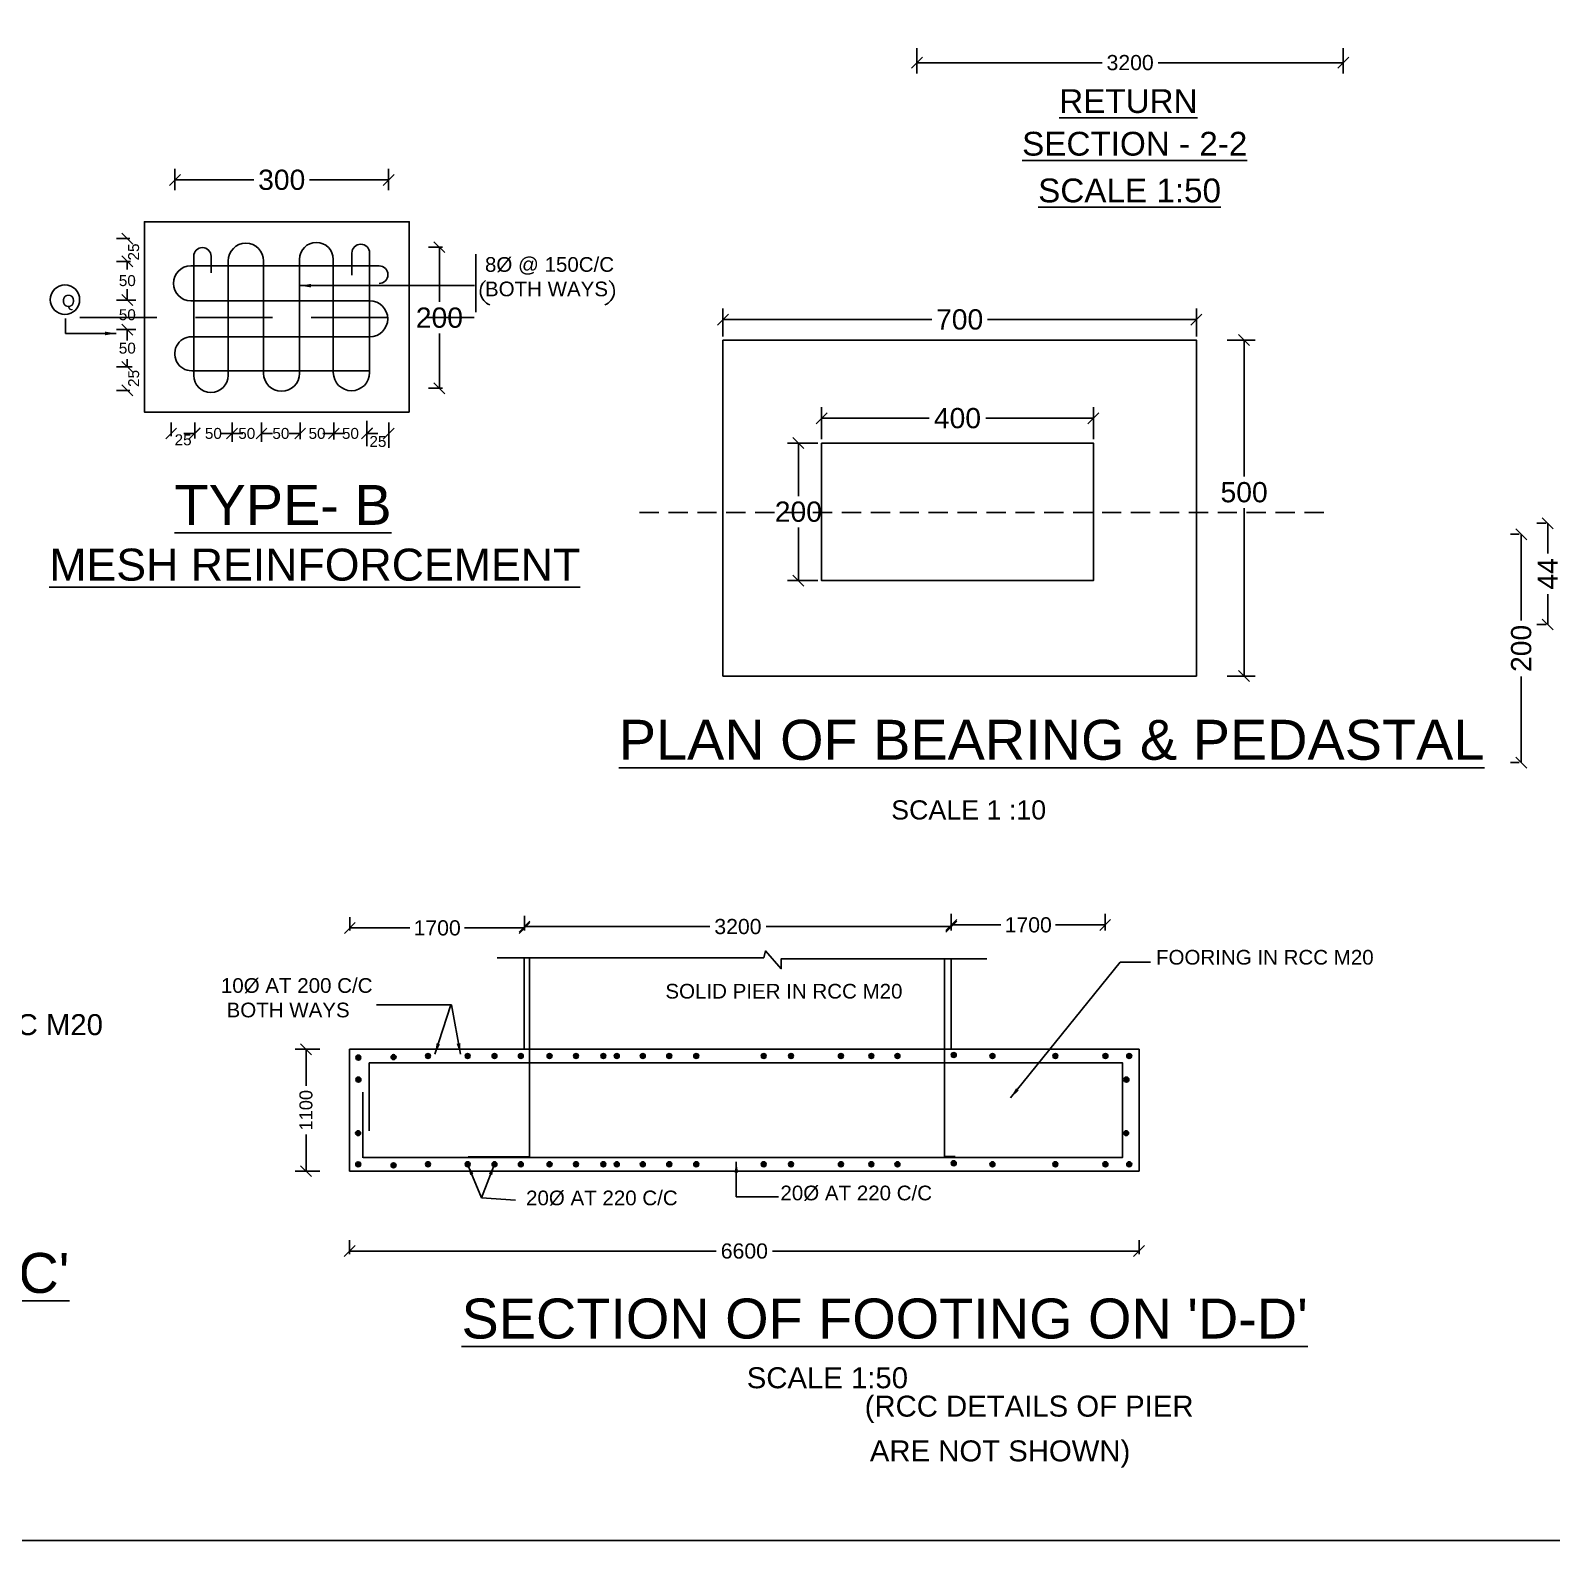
# Model space of a CAD drawing. Header units: inches. Extents: x 19306 to 19400.3, y 18779.3 to 18840.9.
# Drawn here: x 19338.42 to 19363.48, y 18779.34 to 18804.22 of the extents above; entities that cross this region are included whole.
import ezdxf

# ---------------------------------------------------------------- set-up
doc = ezdxf.new("R2010")
doc.units = ezdxf.units.IN
doc.header["$MEASUREMENT"] = 0
doc.linetypes.add('HIDDEN', pattern=[9.525, 6.35, -3.175])
for name, color, linetype in [('DIMENSION', 255, 'Continuous'), ('DRAWING', 2, 'Continuous'), ('HATCH', 7, 'Continuous'), ('TEXT', 255, 'Continuous')]:
    doc.layers.add(name, color=color, linetype=linetype)
doc.styles.get("Standard").update_dxf_attribs({"font": 'arial.ttf'})
doc.dimstyles.get("Standard").update_dxf_attribs({"dimtxt": 0.18, "dimasz": 0.18, "dimexe": 0.18, "dimexo": 0.0625, "dimgap": 0.09, "dimtad": 0, "dimtih": 1, "dimtoh": 1, "dimdec": 4, "dimzin": 0, "dimdsep": 46, "dimtxsty": 'Standard', "dimblk": 'OBLIQUE', "dimcen": 0.09, "dimadec": 0, "dimazin": 0, "dimtfac": 1, "dimtdec": 4, "dimtofl": 0, "dimtmove": 0, "dimatfit": 3, "dimfxl": 1, "dimtolj": 1, "dimtzin": 0, "dimarcsym": 0})

# ---------------------------------------------------------------- blocks, each defined once
blk = doc.blocks.new('_Oblique')
at = {"color": 0, "linetype": 'ByBlock', "lineweight": -2}
blk.add_line((-0.5, -0.5), (0.5, 0.5), dxfattribs=at)
blk = doc.blocks.new('*D16')
at = {"layer": 'Defpoints', "color": 0, "transparency": 16777216}
for p in [(19343.249, 18787.433), (19342.956, 18785.426), (19343.249, 18785.426)]:
    blk.add_point(p, dxfattribs=at)
at = {"layer": 'DIMENSION', "color": 0, "lineweight": -2, "transparency": 16777216}
for p, q in [((19343.186, 18787.433), (19342.776, 18787.433)), ((19342.956, 18787.433), (19342.956, 18786.829)), ((19342.956, 18785.426), (19342.956, 18786.03)), ((19343.186, 18785.426), (19342.776, 18785.426))]:
    blk.add_line(p, q, dxfattribs=at)
at = {"layer": 'DIMENSION', "color": 0, "lineweight": -2, "transparency": 16777216, "xscale": 0.18, "yscale": 0.18, "zscale": 0.18}
for p, rotation in [((19342.956, 18787.433), 90), ((19342.956, 18785.426), 270)]:
    blk.add_blockref('_Oblique', p, dxfattribs=dict(at, rotation=rotation))
at = {"layer": 'DIMENSION', "color": 0, "transparency": 16777216, "insert": (19342.956, 18786.43), "char_height": 0.2143, "attachment_point": 5, "rotation": 90}
blk.add_mtext('\\A1;1100', dxfattribs=at)
blk = doc.blocks.new('*D17')
at = {"layer": 'Defpoints', "color": 0, "transparency": 16777216}
for p in [(19343.678, 18789.328), (19346.556, 18789.432), (19346.556, 18789.328)]:
    blk.add_point(p, dxfattribs=at)
at = {"layer": 'DIMENSION', "color": 0, "lineweight": -2, "transparency": 16777216}
for p, q in [((19343.678, 18789.391), (19343.678, 18789.612)), ((19346.556, 18789.391), (19346.556, 18789.612)), ((19343.678, 18789.432), (19344.666, 18789.432)), ((19346.556, 18789.432), (19345.568, 18789.432))]:
    blk.add_line(p, q, dxfattribs=at)
at = {"layer": 'DIMENSION', "color": 0, "lineweight": -2, "transparency": 16777216, "xscale": 0.18, "yscale": 0.18, "zscale": 0.18, "rotation": 180}
blk.add_blockref('_Oblique', (19343.678, 18789.432), dxfattribs=at)
at = {"layer": 'DIMENSION', "color": 0, "lineweight": -2, "transparency": 16777216, "xscale": 0.18, "yscale": 0.18, "zscale": 0.18}
blk.add_blockref('_Oblique', (19346.556, 18789.432), dxfattribs=at)
at = {"layer": 'DIMENSION', "color": 0, "transparency": 16777216, "insert": (19345.117, 18789.432), "char_height": 0.25, "attachment_point": 5}
blk.add_mtext('\\A1;1700', dxfattribs=at)
blk = doc.blocks.new('*D18')
at = {"layer": 'Defpoints', "color": 0, "transparency": 16777216}
for p in [(19346.556, 18789.328), (19353.588, 18789.454), (19353.588, 18789.328)]:
    blk.add_point(p, dxfattribs=at)
at = {"layer": 'DIMENSION', "color": 0, "lineweight": -2, "transparency": 16777216}
for p, q in [((19346.556, 18789.391), (19346.556, 18789.634)), ((19353.588, 18789.391), (19353.588, 18789.634)), ((19346.556, 18789.454), (19349.609, 18789.454)), ((19353.588, 18789.454), (19350.535, 18789.454))]:
    blk.add_line(p, q, dxfattribs=at)
at = {"layer": 'DIMENSION', "color": 0, "lineweight": -2, "transparency": 16777216, "xscale": 0.18, "yscale": 0.18, "zscale": 0.18, "rotation": 180}
blk.add_blockref('_Oblique', (19346.556, 18789.454), dxfattribs=at)
at = {"layer": 'DIMENSION', "color": 0, "lineweight": -2, "transparency": 16777216, "xscale": 0.18, "yscale": 0.18, "zscale": 0.18}
blk.add_blockref('_Oblique', (19353.588, 18789.454), dxfattribs=at)
at = {"layer": 'DIMENSION', "color": 0, "transparency": 16777216, "insert": (19350.072, 18789.454), "char_height": 0.25, "attachment_point": 5}
blk.add_mtext('\\A1;3200', dxfattribs=at)
blk = doc.blocks.new('*D19')
at = {"layer": 'Defpoints', "color": 0, "transparency": 16777216}
for p in [(19353.588, 18789.328), (19356.122, 18789.482), (19356.122, 18789.328)]:
    blk.add_point(p, dxfattribs=at)
at = {"layer": 'DIMENSION', "color": 0, "lineweight": -2, "transparency": 16777216}
for p, q in [((19353.588, 18789.391), (19353.588, 18789.662)), ((19356.122, 18789.391), (19356.122, 18789.662)), ((19353.588, 18789.482), (19354.404, 18789.482)), ((19356.122, 18789.482), (19355.306, 18789.482))]:
    blk.add_line(p, q, dxfattribs=at)
at = {"layer": 'DIMENSION', "color": 0, "lineweight": -2, "transparency": 16777216, "xscale": 0.18, "yscale": 0.18, "zscale": 0.18, "rotation": 180}
blk.add_blockref('_Oblique', (19353.588, 18789.482), dxfattribs=at)
at = {"layer": 'DIMENSION', "color": 0, "lineweight": -2, "transparency": 16777216, "xscale": 0.18, "yscale": 0.18, "zscale": 0.18}
blk.add_blockref('_Oblique', (19356.122, 18789.482), dxfattribs=at)
at = {"layer": 'DIMENSION', "color": 0, "transparency": 16777216, "insert": (19354.855, 18789.482), "char_height": 0.25, "attachment_point": 5}
blk.add_mtext('\\A1;1700', dxfattribs=at)
blk = doc.blocks.new('*D20')
at = {"layer": 'Defpoints', "color": 0, "transparency": 16777216}
for p in [(19343.675, 18783.996), (19356.681, 18784.109), (19356.681, 18783.996)]:
    blk.add_point(p, dxfattribs=at)
at = {"layer": 'DIMENSION', "color": 0, "lineweight": -2, "transparency": 16777216}
for p, q in [((19343.675, 18784.059), (19343.675, 18784.289)), ((19356.681, 18784.059), (19356.681, 18784.289)), ((19343.675, 18784.109), (19349.714, 18784.109)), ((19356.681, 18784.109), (19350.642, 18784.109))]:
    blk.add_line(p, q, dxfattribs=at)
at = {"layer": 'DIMENSION', "color": 0, "lineweight": -2, "transparency": 16777216, "xscale": 0.18, "yscale": 0.18, "zscale": 0.18, "rotation": 180}
blk.add_blockref('_Oblique', (19343.675, 18784.109), dxfattribs=at)
at = {"layer": 'DIMENSION', "color": 0, "lineweight": -2, "transparency": 16777216, "xscale": 0.18, "yscale": 0.18, "zscale": 0.18}
blk.add_blockref('_Oblique', (19356.681, 18784.109), dxfattribs=at)
at = {"layer": 'DIMENSION', "color": 0, "transparency": 16777216, "insert": (19350.178, 18784.109), "char_height": 0.25, "attachment_point": 5}
blk.add_mtext('\\A1;6600', dxfattribs=at)
blk = doc.blocks.new('*D23')
at = {"layer": 'Defpoints', "color": 0, "transparency": 16777216}
for p in [(19357.626, 18799.454), (19349.825, 18799.115), (19357.626, 18799.115)]:
    blk.add_point(p, dxfattribs=at)
at = {"layer": 'DIMENSION', "color": 0, "lineweight": -2, "transparency": 16777216}
for p, q in [((19349.825, 18799.177), (19349.825, 18799.634)), ((19357.626, 18799.177), (19357.626, 18799.634)), ((19349.825, 18799.454), (19353.269, 18799.454)), ((19357.626, 18799.454), (19354.182, 18799.454))]:
    blk.add_line(p, q, dxfattribs=at)
at = {"layer": 'DIMENSION', "color": 0, "lineweight": -2, "transparency": 16777216, "xscale": 0.18, "yscale": 0.18, "zscale": 0.18, "rotation": 180}
blk.add_blockref('_Oblique', (19349.825, 18799.454), dxfattribs=at)
at = {"layer": 'DIMENSION', "color": 0, "lineweight": -2, "transparency": 16777216, "xscale": 0.18, "yscale": 0.18, "zscale": 0.18}
blk.add_blockref('_Oblique', (19357.626, 18799.454), dxfattribs=at)
at = {"layer": 'DIMENSION', "color": 0, "transparency": 16777216, "insert": (19353.725, 18799.454), "char_height": 0.3333, "attachment_point": 5}
blk.add_mtext('\\A1;700', dxfattribs=at)
blk = doc.blocks.new('*D24')
at = {"layer": 'Defpoints', "color": 0, "transparency": 16777216}
for p in [(19355.929, 18797.828), (19351.45, 18797.419), (19355.929, 18797.419)]:
    blk.add_point(p, dxfattribs=at)
at = {"layer": 'DIMENSION', "color": 0, "lineweight": -2, "transparency": 16777216}
for p, q in [((19351.45, 18797.481), (19351.45, 18798.008)), ((19351.45, 18797.828), (19353.225, 18797.828)), ((19355.929, 18797.828), (19354.154, 18797.828)), ((19355.929, 18797.481), (19355.929, 18798.008))]:
    blk.add_line(p, q, dxfattribs=at)
at = {"layer": 'DIMENSION', "color": 0, "lineweight": -2, "transparency": 16777216, "xscale": 0.18, "yscale": 0.18, "zscale": 0.18, "rotation": 180}
blk.add_blockref('_Oblique', (19351.45, 18797.828), dxfattribs=at)
at = {"layer": 'DIMENSION', "color": 0, "lineweight": -2, "transparency": 16777216, "xscale": 0.18, "yscale": 0.18, "zscale": 0.18}
blk.add_blockref('_Oblique', (19355.929, 18797.828), dxfattribs=at)
at = {"layer": 'DIMENSION', "color": 0, "transparency": 16777216, "insert": (19353.689, 18797.828), "char_height": 0.3333, "attachment_point": 5}
blk.add_mtext('\\A1;400', dxfattribs=at)
blk = doc.blocks.new('*D25')
at = {"layer": 'Defpoints', "color": 0, "transparency": 16777216}
for p in [(19351.45, 18797.419), (19351.068, 18795.154), (19351.45, 18795.154)]:
    blk.add_point(p, dxfattribs=at)
at = {"layer": 'DIMENSION', "color": 0, "lineweight": -2, "transparency": 16777216}
for p, q in [((19351.387, 18797.419), (19350.888, 18797.419)), ((19351.068, 18797.419), (19351.068, 18796.547)), ((19351.068, 18795.154), (19351.068, 18796.026)), ((19351.387, 18795.154), (19350.888, 18795.154))]:
    blk.add_line(p, q, dxfattribs=at)
at = {"layer": 'DIMENSION', "color": 0, "lineweight": -2, "transparency": 16777216, "xscale": 0.18, "yscale": 0.18, "zscale": 0.18}
for p, rotation in [((19351.068, 18797.419), 90), ((19351.068, 18795.154), 270)]:
    blk.add_blockref('_Oblique', p, dxfattribs=dict(at, rotation=rotation))
at = {"layer": 'DIMENSION', "color": 0, "transparency": 16777216, "insert": (19351.068, 18796.287), "char_height": 0.3333, "attachment_point": 5}
blk.add_mtext('\\A1;200', dxfattribs=at)
blk = doc.blocks.new('*D26')
at = {"layer": 'Defpoints', "color": 0, "transparency": 16777216}
for p in [(19358.067, 18799.115), (19358.067, 18793.581), (19358.412, 18793.581)]:
    blk.add_point(p, dxfattribs=at)
at = {"layer": 'DIMENSION', "color": 0, "lineweight": -2, "transparency": 16777216}
for p, q in [((19358.13, 18799.115), (19358.592, 18799.115)), ((19358.412, 18799.115), (19358.412, 18796.868)), ((19358.412, 18793.581), (19358.412, 18796.348)), ((19358.13, 18793.581), (19358.592, 18793.581))]:
    blk.add_line(p, q, dxfattribs=at)
at = {"layer": 'DIMENSION', "color": 0, "lineweight": -2, "transparency": 16777216, "xscale": 0.18, "yscale": 0.18, "zscale": 0.18}
for p, rotation in [((19358.412, 18799.115), 90), ((19358.412, 18793.581), 270)]:
    blk.add_blockref('_Oblique', p, dxfattribs=dict(at, rotation=rotation))
at = {"layer": 'DIMENSION', "color": 0, "transparency": 16777216, "insert": (19358.412, 18796.608), "char_height": 0.3333, "attachment_point": 5}
blk.add_mtext('\\A1;500', dxfattribs=at)
blk = doc.blocks.new('*D27')
at = {"layer": 'Defpoints', "color": 0, "transparency": 16777216}
for p in [(19345.268, 18800.646), (19345.154, 18798.321), (19345.268, 18798.321)]:
    blk.add_point(p, dxfattribs=at)
at = {"layer": 'DIMENSION', "color": 0, "lineweight": -2, "transparency": 16777216}
for p, q in [((19345.206, 18800.646), (19344.974, 18800.646)), ((19345.154, 18800.646), (19345.154, 18799.744)), ((19345.154, 18798.321), (19345.154, 18799.223)), ((19345.206, 18798.321), (19344.974, 18798.321))]:
    blk.add_line(p, q, dxfattribs=at)
at = {"layer": 'DIMENSION', "color": 0, "lineweight": -2, "transparency": 16777216, "xscale": 0.18, "yscale": 0.18, "zscale": 0.18}
for p, rotation in [((19345.154, 18800.646), 90), ((19345.154, 18798.321), 270)]:
    blk.add_blockref('_Oblique', p, dxfattribs=dict(at, rotation=rotation))
at = {"layer": 'DIMENSION', "color": 0, "transparency": 16777216, "insert": (19345.154, 18799.483), "char_height": 0.3333, "attachment_point": 5}
blk.add_mtext('\\A1;200', dxfattribs=at)
blk = doc.blocks.new('*D84')
at = {"layer": 'Defpoints', "color": 0, "transparency": 16777216}
for p in [(19344.316, 18801.754), (19340.796, 18801.523), (19344.316, 18801.523)]:
    blk.add_point(p, dxfattribs=at)
at = {"layer": 'DIMENSION', "color": 0, "lineweight": -2, "transparency": 16777216}
for p, q in [((19340.796, 18801.585), (19340.796, 18801.934)), ((19344.316, 18801.585), (19344.316, 18801.934)), ((19340.796, 18801.754), (19342.098, 18801.754)), ((19344.316, 18801.754), (19343.013, 18801.754))]:
    blk.add_line(p, q, dxfattribs=at)
at = {"layer": 'DIMENSION', "color": 0, "lineweight": -2, "transparency": 16777216, "xscale": 0.18, "yscale": 0.18, "zscale": 0.18, "rotation": 180}
blk.add_blockref('_Oblique', (19340.796, 18801.754), dxfattribs=at)
at = {"layer": 'DIMENSION', "color": 0, "lineweight": -2, "transparency": 16777216, "xscale": 0.18, "yscale": 0.18, "zscale": 0.18}
blk.add_blockref('_Oblique', (19344.316, 18801.754), dxfattribs=at)
at = {"layer": 'DIMENSION', "color": 0, "transparency": 16777216, "insert": (19342.556, 18801.754), "char_height": 0.3333, "attachment_point": 5}
blk.add_mtext('\\A1;300', dxfattribs=at)
blk = doc.blocks.new('*D85')
at = {"layer": 'Defpoints', "color": 0, "transparency": 16777216}
for p in [(19341.737, 18797.577), (19341.123, 18797.433), (19341.737, 18797.433)]:
    blk.add_point(p, dxfattribs=at)
at = {"layer": 'DIMENSION', "color": 0, "lineweight": -2, "transparency": 16777216}
for p, q in [((19341.123, 18797.577), (19340.943, 18797.577)), ((19341.123, 18797.495), (19341.123, 18797.757)), ((19341.737, 18797.495), (19341.737, 18797.757)), ((19341.737, 18797.577), (19341.917, 18797.577))]:
    blk.add_line(p, q, dxfattribs=at)
at = {"layer": 'DIMENSION', "color": 0, "lineweight": -2, "transparency": 16777216, "xscale": 0.18, "yscale": 0.18, "zscale": 0.18}
blk.add_blockref('_Oblique', (19341.123, 18797.577), dxfattribs=at)
at = {"layer": 'DIMENSION', "color": 0, "lineweight": -2, "transparency": 16777216, "xscale": 0.18, "yscale": 0.18, "zscale": 0.18, "rotation": 180}
blk.add_blockref('_Oblique', (19341.737, 18797.577), dxfattribs=at)
at = {"layer": 'DIMENSION', "color": 0, "transparency": 16777216, "insert": (19341.43, 18797.577), "char_height": 0.18, "attachment_point": 5}
blk.add_mtext('\\A1;50', dxfattribs=at)
blk = doc.blocks.new('*D86')
at = {"layer": 'Defpoints', "color": 0, "transparency": 16777216}
for p in [(19342.223, 18797.577), (19341.737, 18797.375), (19342.223, 18797.375)]:
    blk.add_point(p, dxfattribs=at)
at = {"layer": 'DIMENSION', "color": 0, "lineweight": -2, "transparency": 16777216}
for p, q in [((19341.737, 18797.577), (19341.557, 18797.577)), ((19341.737, 18797.437), (19341.737, 18797.757)), ((19342.223, 18797.437), (19342.223, 18797.757)), ((19342.223, 18797.577), (19342.403, 18797.577))]:
    blk.add_line(p, q, dxfattribs=at)
at = {"layer": 'DIMENSION', "color": 0, "lineweight": -2, "transparency": 16777216, "xscale": 0.18, "yscale": 0.18, "zscale": 0.18}
blk.add_blockref('_Oblique', (19341.737, 18797.577), dxfattribs=at)
at = {"layer": 'DIMENSION', "color": 0, "lineweight": -2, "transparency": 16777216, "xscale": 0.18, "yscale": 0.18, "zscale": 0.18, "rotation": 180}
blk.add_blockref('_Oblique', (19342.223, 18797.577), dxfattribs=at)
at = {"layer": 'DIMENSION', "color": 0, "transparency": 16777216, "insert": (19341.98, 18797.577), "char_height": 0.18, "attachment_point": 5}
blk.add_mtext('\\A1;50', dxfattribs=at)
blk = doc.blocks.new('*D87')
at = {"layer": 'Defpoints', "color": 0, "transparency": 16777216}
for p in [(19342.86, 18797.577), (19342.223, 18797.434), (19342.86, 18797.461)]:
    blk.add_point(p, dxfattribs=at)
at = {"layer": 'DIMENSION', "color": 0, "lineweight": -2, "transparency": 16777216}
for p, q in [((19342.223, 18797.497), (19342.223, 18797.757)), ((19342.223, 18797.577), (19342.323, 18797.577)), ((19342.86, 18797.577), (19342.76, 18797.577)), ((19342.86, 18797.524), (19342.86, 18797.757))]:
    blk.add_line(p, q, dxfattribs=at)
at = {"layer": 'DIMENSION', "color": 0, "lineweight": -2, "transparency": 16777216, "xscale": 0.18, "yscale": 0.18, "zscale": 0.18, "rotation": 180}
blk.add_blockref('_Oblique', (19342.223, 18797.577), dxfattribs=at)
at = {"layer": 'DIMENSION', "color": 0, "lineweight": -2, "transparency": 16777216, "xscale": 0.18, "yscale": 0.18, "zscale": 0.18}
blk.add_blockref('_Oblique', (19342.86, 18797.577), dxfattribs=at)
at = {"layer": 'DIMENSION', "color": 0, "transparency": 16777216, "insert": (19342.542, 18797.577), "char_height": 0.18, "attachment_point": 5}
blk.add_mtext('\\A1;50', dxfattribs=at)
blk = doc.blocks.new('*D88')
at = {"layer": 'Defpoints', "color": 0, "transparency": 16777216}
for p in [(19343.415, 18797.577), (19342.86, 18797.419), (19343.415, 18797.416)]:
    blk.add_point(p, dxfattribs=at)
at = {"layer": 'DIMENSION', "color": 0, "lineweight": -2, "transparency": 16777216}
for p, q in [((19342.86, 18797.577), (19342.68, 18797.577)), ((19342.86, 18797.482), (19342.86, 18797.757)), ((19343.415, 18797.479), (19343.415, 18797.757)), ((19343.415, 18797.577), (19343.595, 18797.577))]:
    blk.add_line(p, q, dxfattribs=at)
at = {"layer": 'DIMENSION', "color": 0, "lineweight": -2, "transparency": 16777216, "xscale": 0.18, "yscale": 0.18, "zscale": 0.18}
blk.add_blockref('_Oblique', (19342.86, 18797.577), dxfattribs=at)
at = {"layer": 'DIMENSION', "color": 0, "lineweight": -2, "transparency": 16777216, "xscale": 0.18, "yscale": 0.18, "zscale": 0.18, "rotation": 180}
blk.add_blockref('_Oblique', (19343.415, 18797.577), dxfattribs=at)
at = {"layer": 'DIMENSION', "color": 0, "transparency": 16777216, "insert": (19343.138, 18797.577), "char_height": 0.18, "attachment_point": 5}
blk.add_mtext('\\A1;50', dxfattribs=at)
blk = doc.blocks.new('*D89')
at = {"layer": 'Defpoints', "color": 0, "transparency": 16777216}
for p in [(19343.96, 18797.577), (19343.415, 18797.416), (19343.96, 18797.416)]:
    blk.add_point(p, dxfattribs=at)
at = {"layer": 'DIMENSION', "color": 0, "lineweight": -2, "transparency": 16777216}
for p, q in [((19343.415, 18797.577), (19343.235, 18797.577)), ((19343.415, 18797.479), (19343.415, 18797.757)), ((19343.96, 18797.479), (19343.96, 18797.757)), ((19343.96, 18797.577), (19344.14, 18797.577))]:
    blk.add_line(p, q, dxfattribs=at)
at = {"layer": 'DIMENSION', "color": 0, "lineweight": -2, "transparency": 16777216, "xscale": 0.18, "yscale": 0.18, "zscale": 0.18}
blk.add_blockref('_Oblique', (19343.415, 18797.577), dxfattribs=at)
at = {"layer": 'DIMENSION', "color": 0, "lineweight": -2, "transparency": 16777216, "xscale": 0.18, "yscale": 0.18, "zscale": 0.18, "rotation": 180}
blk.add_blockref('_Oblique', (19343.96, 18797.577), dxfattribs=at)
at = {"layer": 'DIMENSION', "color": 0, "transparency": 16777216, "insert": (19343.688, 18797.577), "char_height": 0.18, "attachment_point": 5}
blk.add_mtext('\\A1;50', dxfattribs=at)
blk = doc.blocks.new('*D90')
at = {"layer": 'Defpoints', "color": 0, "transparency": 16777216}
for p in [(19340.012, 18799.289), (19340.157, 18799.289), (19340.157, 18798.675)]:
    blk.add_point(p, dxfattribs=at)
at = {"layer": 'DIMENSION', "color": 0, "lineweight": -2, "transparency": 16777216}
for p, q in [((19340.094, 18799.289), (19339.832, 18799.289)), ((19340.012, 18799.289), (19340.012, 18799.164)), ((19340.012, 18798.675), (19340.012, 18798.8)), ((19340.094, 18798.675), (19339.832, 18798.675))]:
    blk.add_line(p, q, dxfattribs=at)
at = {"layer": 'DIMENSION', "color": 0, "lineweight": -2, "transparency": 16777216, "xscale": 0.18, "yscale": 0.18, "zscale": 0.18}
for p, rotation in [((19340.012, 18799.289), 90), ((19340.012, 18798.675), 270)]:
    blk.add_blockref('_Oblique', p, dxfattribs=dict(at, rotation=rotation))
at = {"layer": 'DIMENSION', "color": 0, "transparency": 16777216, "insert": (19340.012, 18798.982), "char_height": 0.18, "attachment_point": 5}
blk.add_mtext('\\A1;50', dxfattribs=at)
blk = doc.blocks.new('*D91')
at = {"layer": 'Defpoints', "color": 0, "transparency": 16777216}
for p in [(19340.012, 18799.775), (19340.215, 18799.775), (19340.215, 18799.289)]:
    blk.add_point(p, dxfattribs=at)
at = {"layer": 'DIMENSION', "color": 0, "lineweight": -2, "transparency": 16777216}
for p, q in [((19340.152, 18799.775), (19339.832, 18799.775)), ((19340.012, 18799.775), (19340.012, 18799.955)), ((19340.152, 18799.289), (19339.832, 18799.289)), ((19340.012, 18799.289), (19340.012, 18799.109))]:
    blk.add_line(p, q, dxfattribs=at)
at = {"layer": 'DIMENSION', "color": 0, "lineweight": -2, "transparency": 16777216, "xscale": 0.18, "yscale": 0.18, "zscale": 0.18}
for p, rotation in [((19340.012, 18799.775), 270), ((19340.012, 18799.289), 90)]:
    blk.add_blockref('_Oblique', p, dxfattribs=dict(at, rotation=rotation))
at = {"layer": 'DIMENSION', "color": 0, "transparency": 16777216, "insert": (19340.012, 18799.532), "char_height": 0.18, "attachment_point": 5}
blk.add_mtext('\\A1;50', dxfattribs=at)
blk = doc.blocks.new('*D92')
at = {"layer": 'Defpoints', "color": 0, "transparency": 16777216}
for p in [(19340.012, 18800.412), (19340.128, 18800.412), (19340.155, 18799.775)]:
    blk.add_point(p, dxfattribs=at)
at = {"layer": 'DIMENSION', "color": 0, "lineweight": -2, "transparency": 16777216}
for p, q in [((19340.066, 18800.412), (19339.832, 18800.412)), ((19340.012, 18800.412), (19340.012, 18800.276)), ((19340.093, 18799.775), (19339.832, 18799.775)), ((19340.012, 18799.775), (19340.012, 18799.912))]:
    blk.add_line(p, q, dxfattribs=at)
at = {"layer": 'DIMENSION', "color": 0, "lineweight": -2, "transparency": 16777216, "xscale": 0.18, "yscale": 0.18, "zscale": 0.18}
for p, rotation in [((19340.012, 18800.412), 90), ((19340.012, 18799.775), 270)]:
    blk.add_blockref('_Oblique', p, dxfattribs=dict(at, rotation=rotation))
at = {"layer": 'DIMENSION', "color": 0, "transparency": 16777216, "insert": (19340.012, 18800.094), "char_height": 0.18, "attachment_point": 5}
blk.add_mtext('\\A1;50', dxfattribs=at)
blk = doc.blocks.new('*D94')
at = {"layer": 'Defpoints', "color": 0, "transparency": 16777216}
for p in [(19353.022, 18803.986), (19360.046, 18803.986), (19360.046, 18803.685)]:
    blk.add_point(p, dxfattribs=at)
at = {"layer": 'DIMENSION', "color": 0, "lineweight": -2, "transparency": 16777216}
for p, q in [((19353.022, 18803.923), (19353.022, 18803.505)), ((19360.046, 18803.923), (19360.046, 18803.505)), ((19353.022, 18803.685), (19356.071, 18803.685)), ((19360.046, 18803.685), (19356.996, 18803.685))]:
    blk.add_line(p, q, dxfattribs=at)
at = {"layer": 'DIMENSION', "color": 0, "lineweight": -2, "transparency": 16777216, "xscale": 0.18, "yscale": 0.18, "zscale": 0.18, "rotation": 180}
blk.add_blockref('_Oblique', (19353.022, 18803.685), dxfattribs=at)
at = {"layer": 'DIMENSION', "color": 0, "lineweight": -2, "transparency": 16777216, "xscale": 0.18, "yscale": 0.18, "zscale": 0.18}
blk.add_blockref('_Oblique', (19360.046, 18803.685), dxfattribs=at)
at = {"layer": 'DIMENSION', "color": 0, "transparency": 16777216, "insert": (19356.534, 18803.685), "char_height": 0.25, "attachment_point": 5}
blk.add_mtext('\\A1;3200', dxfattribs=at)
blk = doc.blocks.new('*D121')
at = {"layer": 'Defpoints', "color": 0, "transparency": 16777216}
for p in [(19363.449, 18796.099), (19363.413, 18794.431), (19363.449, 18794.431)]:
    blk.add_point(p, dxfattribs=at)
at = {"layer": 'DIMENSION', "color": 0, "lineweight": -2, "transparency": 16777216}
for p, q in [((19363.387, 18796.099), (19363.233, 18796.099)), ((19363.413, 18796.099), (19363.413, 18795.6)), ((19363.413, 18794.431), (19363.413, 18794.93)), ((19363.387, 18794.431), (19363.233, 18794.431))]:
    blk.add_line(p, q, dxfattribs=at)
at = {"layer": 'DIMENSION', "color": 0, "lineweight": -2, "transparency": 16777216, "xscale": 0.18, "yscale": 0.18, "zscale": 0.18}
for p, rotation in [((19363.413, 18796.099), 90), ((19363.413, 18794.431), 270)]:
    blk.add_blockref('_Oblique', p, dxfattribs=dict(at, rotation=rotation))
at = {"layer": 'DIMENSION', "color": 0, "transparency": 16777216, "insert": (19363.413, 18795.265), "char_height": 0.3333, "attachment_point": 5, "rotation": 90}
blk.add_mtext('\\A1;44', dxfattribs=at)
blk = doc.blocks.new('*D122')
at = {"layer": 'Defpoints', "color": 0, "transparency": 16777216}
for p in [(19363.004, 18795.918), (19362.978, 18792.156), (19363.004, 18792.156)]:
    blk.add_point(p, dxfattribs=at)
at = {"layer": 'DIMENSION', "color": 0, "lineweight": -2, "transparency": 16777216}
for p, q in [((19362.942, 18795.918), (19362.798, 18795.918)), ((19362.978, 18795.918), (19362.978, 18794.497)), ((19362.978, 18792.156), (19362.978, 18793.576)), ((19362.942, 18792.156), (19362.798, 18792.156))]:
    blk.add_line(p, q, dxfattribs=at)
at = {"layer": 'DIMENSION', "color": 0, "lineweight": -2, "transparency": 16777216, "xscale": 0.18, "yscale": 0.18, "zscale": 0.18}
for p, rotation in [((19362.978, 18795.918), 90), ((19362.978, 18792.156), 270)]:
    blk.add_blockref('_Oblique', p, dxfattribs=dict(at, rotation=rotation))
at = {"layer": 'DIMENSION', "color": 0, "transparency": 16777216, "insert": (19362.978, 18794.037), "char_height": 0.3333, "attachment_point": 5, "rotation": 90}
blk.add_mtext('\\A1;200', dxfattribs=at)

msp = doc.modelspace()

# ---------------------------------------------------------------- hatches: boundary and pattern name
at = {"layer": 'HATCH'}
for points in [[(19343.85981, 18787.29667, 1), (19343.7781, 18787.29667, 1)], [(19344.4391, 18787.30455, 1), (19344.35739, 18787.30455, 1)], [(19345.00715, 18787.32268, 1), (19344.92544, 18787.32268, 1)], [(19345.65992, 18787.32268, 1), (19345.57821, 18787.32268, 1)], [(19346.10251, 18787.32268, 1), (19346.0208, 18787.32268, 1)], [(19346.53645, 18787.32268, 1), (19346.45474, 18787.32268, 1)], [(19347.00939, 18787.32268, 1), (19346.92768, 18787.32268, 1)], [(19347.44573, 18787.32268, 1), (19347.36403, 18787.32268, 1)], [(19347.89559, 18787.32268, 1), (19347.81388, 18787.32268, 1)], [(19348.11682, 18787.32268, 1), (19348.03511, 18787.32268, 1)], [(19348.54553, 18787.32268, 1), (19348.46383, 18787.32268, 1)], [(19348.98209, 18787.32268, 1), (19348.90038, 18787.32268, 1)], [(19349.42674, 18787.32268, 1), (19349.34504, 18787.32268, 1)], [(19350.53781, 18787.32268, 1), (19350.4561, 18787.32268, 1)], [(19350.98819, 18787.32268, 1), (19350.90649, 18787.32268, 1)], [(19351.81028, 18787.32268, 1), (19351.72857, 18787.32268, 1)], [(19352.31131, 18787.32268, 1), (19352.22961, 18787.32268, 1)], [(19352.74141, 18787.32268, 1), (19352.65971, 18787.32268, 1)], [(19353.66868, 18787.33908, 1), (19353.58697, 18787.33908, 1)], [(19353.66868, 18787.33908, 1), (19353.58697, 18787.33908, 1)], [(19353.66868, 18787.33908, 1), (19353.58697, 18787.33908, 1)], [(19354.3059, 18787.32268, 1), (19354.22419, 18787.32268, 1)], [(19355.34314, 18787.32268, 1), (19355.26143, 18787.32268, 1)], [(19356.167, 18787.32268, 1), (19356.08529, 18787.32268, 1)], [(19356.55926, 18787.32268, 1), (19356.47756, 18787.32268, 1)], [(19343.86043, 18786.9343, 1), (19343.77873, 18786.9343, 1)], [(19356.51343, 18786.9343, 1), (19356.43173, 18786.9343, 1)], [(19343.85586, 18786.05169, 1), (19343.77415, 18786.05169, 1)], [(19356.50886, 18786.05169, 1), (19356.42715, 18786.05169, 1)], [(19343.85811, 18785.53835, 1), (19343.7764, 18785.53835, 1)], [(19344.4391, 18785.52152, 1), (19344.35739, 18785.52152, 1)], [(19345.00715, 18785.53965, 1), (19344.92544, 18785.53965, 1)], [(19345.65992, 18785.53965, 1), (19345.57821, 18785.53965, 1)], [(19346.10251, 18785.53965, 1), (19346.0208, 18785.53965, 1)], [(19346.53645, 18785.53965, 1), (19346.45474, 18785.53965, 1)], [(19347.00939, 18785.53965, 1), (19346.92768, 18785.53965, 1)], [(19347.44573, 18785.53965, 1), (19347.36403, 18785.53965, 1)], [(19347.89559, 18785.53965, 1), (19347.81388, 18785.53965, 1)], [(19348.11682, 18785.53965, 1), (19348.03511, 18785.53965, 1)], [(19348.54553, 18785.53965, 1), (19348.46383, 18785.53965, 1)], [(19348.98209, 18785.53965, 1), (19348.90038, 18785.53965, 1)], [(19349.42674, 18785.53965, 1), (19349.34504, 18785.53965, 1)], [(19350.53781, 18785.53965, 1), (19350.4561, 18785.53965, 1)], [(19350.98819, 18785.53965, 1), (19350.90649, 18785.53965, 1)], [(19351.81028, 18785.53965, 1), (19351.72857, 18785.53965, 1)], [(19352.31131, 18785.53965, 1), (19352.22961, 18785.53965, 1)], [(19352.74141, 18785.53965, 1), (19352.65971, 18785.53965, 1)], [(19353.66868, 18785.55605, 1), (19353.58697, 18785.55605, 1)], [(19353.66868, 18785.55605, 1), (19353.58697, 18785.55605, 1)], [(19353.66868, 18785.55605, 1), (19353.58697, 18785.55605, 1)], [(19354.3059, 18785.53965, 1), (19354.22419, 18785.53965, 1)], [(19355.34314, 18785.53965, 1), (19355.26143, 18785.53965, 1)], [(19356.167, 18785.53965, 1), (19356.08529, 18785.53965, 1)], [(19356.55926, 18785.53965, 1), (19356.47756, 18785.53965, 1)]]:
    msp.add_hatch(color=256, dxfattribs=at).paths.add_polyline_path(points)

# ---------------------------------------------------------------- linework, layer by layer
at = {"layer": 'DIMENSION'}
for p, q in [((19340.05364, 18800.78628), (19339.83199, 18800.78628)), ((19340.05364, 18800.41223), (19339.83199, 18800.41223)), ((19340.05364, 18798.67474), (19339.83199, 18798.67474)), ((19340.0546, 18798.28668), (19339.83294, 18798.28668)), ((19343.96027, 18797.36989), (19343.96027, 18797.78508)), ((19340.73472, 18797.53487), (19340.73472, 18797.75653)), ((19341.12277, 18797.53583), (19341.12277, 18797.75749)), ((19344.31876, 18797.34078), (19344.31876, 18797.75596)), ((19345.35071, 18788.16458), (19344.11538, 18788.16458))]:
    msp.add_line(p, q, dxfattribs=at)
msp.add_lwpolyline([(19345.75159, 18800.53104), (19345.75159, 18799.57794)], dxfattribs=at)
msp.add_circle((19338.9849, 18799.78099), 0.24207, dxfattribs=at)
for centre, start, end in [((19346.06492, 18799.91883), 130.344503, 250.667672), ((19347.79913, 18799.91883), 289.332328, 49.655497)]:
    msp.add_arc(centre, 0.23617, start, end, dxfattribs=at)
at = {"layer": 'DRAWING'}
for points in [[(19400.32843, 18840.87525), (19305.97568, 18840.87525), (19305.97568, 18779.34083), (19400.32843, 18779.34083)], [(19344.65787, 18797.92828), (19340.29351, 18797.92828), (19340.29351, 18801.06361), (19344.65787, 18801.06361)], [(19349.8248, 18799.11459), (19357.62576, 18799.11459), (19357.62576, 18793.58121), (19349.8248, 18793.58121)], [(19351.44994, 18797.41873), (19355.92903, 18797.41873), (19355.92903, 18795.15446), (19351.44994, 18795.15446)]]:
    msp.add_lwpolyline(points, close=True, dxfattribs=at)
for points in [[(19341.39318, 18800.22209), (19341.39318, 18800.49574, 1), (19341.10527, 18800.49574), (19341.10527, 18798.53453, 1), (19341.67314, 18798.53453), (19341.67314, 18800.41831, -1), (19342.25795, 18800.41831), (19342.25795, 18798.56749, 1), (19342.84835, 18798.56749), (19342.84835, 18800.44539, -1), (19343.40621, 18800.44539), (19343.40621, 18798.58081, 1), (19344.00469, 18798.58081), (19344.00469, 18800.54864, 1), (19343.71108, 18800.54864), (19343.71108, 18800.18624)], [(19343.98574, 18798.61034), (19341.07231, 18798.61034, -1.0662433), (19341.10807, 18799.16742), (19344.00474, 18799.16742, 1), (19344.00474, 18799.76341), (19341.05759, 18799.76341, -1), (19341.05759, 18800.33713), (19344.16172, 18800.33713, -1), (19344.16172, 18800.04839, -1)]]:
    msp.add_lwpolyline(points, format="xyb", dxfattribs=at)
at = {"layer": 'DRAWING', "linetype": 'HIDDEN', "ltscale": 0.2}
msp.add_lwpolyline([(19339.23111, 18799.48981), (19345.72589, 18799.48981)], dxfattribs=at)
at = {"layer": 'DRAWING', "linetype": 'HIDDEN', "ltscale": 0.05}
msp.add_lwpolyline([(19348.45144, 18796.27398), (19359.85919, 18796.27398)], dxfattribs=at)
at = {"layer": 'DRAWING'}
for points in [[(19346.10755, 18788.94098), (19350.4985, 18788.94098), (19350.52479, 18789.05506), (19350.78706, 18788.76065), (19350.78706, 18788.92552), (19354.17217, 18788.92552)], [(19346.5509, 18787.42796), (19346.5509, 18788.94098)], [(19346.63763, 18787.42796), (19346.63763, 18788.94098)], [(19353.47479, 18787.42796), (19353.47479, 18788.92552)], [(19353.58289, 18787.42796), (19353.58289, 18788.92552)], [(19353.72814, 18785.42635), (19343.67464, 18785.42635), (19343.67464, 18787.43349), (19353.72814, 18787.43349)], [(19346.63763, 18787.42796), (19346.63763, 18785.66175), (19345.62563, 18785.66175)], [(19353.47479, 18787.43349), (19353.47479, 18785.66819), (19353.65094, 18785.66819)], [(19353.72814, 18787.43349), (19356.68129, 18787.43349), (19356.68129, 18785.42635), (19353.72814, 18785.42635)], [(19343.99875, 18787.21163), (19353.73991, 18787.21163)], [(19343.99875, 18787.21163), (19343.99875, 18786.08987)], [(19353.72814, 18787.21163), (19356.40749, 18787.21163), (19356.40749, 18785.64821), (19353.72814, 18785.64821)], [(19343.89257, 18785.64666), (19343.89257, 18786.72775)], [(19353.72814, 18785.64821), (19343.8965, 18785.64821)]]:
    msp.add_lwpolyline(points, dxfattribs=at)
for centre in [(19343.81895, 18787.29667), (19344.39824, 18787.30455), (19344.9663, 18787.32268), (19345.61906, 18787.32268), (19346.06166, 18787.32268), (19346.4956, 18787.32268), (19346.96853, 18787.32268), (19347.40488, 18787.32268), (19347.85474, 18787.32268), (19348.07597, 18787.32268), (19348.50468, 18787.32268), (19348.94123, 18787.32268), (19349.38589, 18787.32268), (19350.49696, 18787.32268), (19350.94734, 18787.32268), (19351.76943, 18787.32268), (19352.27046, 18787.32268), (19352.70056, 18787.32268), (19353.62783, 18787.33908), (19353.62783, 18787.33908), (19353.62783, 18787.33908), (19354.26505, 18787.32268), (19355.30229, 18787.32268), (19356.12615, 18787.32268), (19356.51841, 18787.32268), (19343.81958, 18786.9343), (19356.47258, 18786.9343), (19343.815, 18786.05169), (19356.468, 18786.05169), (19343.81725, 18785.53835), (19344.39824, 18785.52152), (19344.9663, 18785.53965), (19345.61906, 18785.53965), (19346.06166, 18785.53965), (19346.4956, 18785.53965), (19346.96853, 18785.53965), (19347.40488, 18785.53965), (19347.85474, 18785.53965), (19348.07597, 18785.53965), (19348.50468, 18785.53965), (19348.94123, 18785.53965), (19349.38589, 18785.53965), (19350.49696, 18785.53965), (19350.94734, 18785.53965), (19351.76943, 18785.53965), (19352.27046, 18785.53965), (19352.70056, 18785.53965), (19353.62783, 18785.55605), (19353.62783, 18785.55605), (19353.62783, 18785.55605), (19354.26505, 18785.53965), (19355.30229, 18785.53965), (19356.12615, 18785.53965), (19356.51841, 18785.53965)]:
    msp.add_circle(centre, 0.04085, dxfattribs=at)

# ---------------------------------------------------------------- block references
at = {"layer": 'DIMENSION', "xscale": 0.18, "yscale": 0.18, "zscale": 0.18}
for p, rotation in [((19340.01199, 18800.78628), 270), ((19340.01199, 18800.41223), 270), ((19340.01199, 18798.67474), 90), ((19340.01294, 18798.28668), 270), ((19340.73472, 18797.57653), 180), ((19343.96027, 18797.57749), 180)]:
    msp.add_blockref('_Oblique', p, dxfattribs=dict(at, rotation=rotation))
for p in [(19341.12277, 18797.57749), (19344.31876, 18797.57596)]:
    msp.add_blockref('_Oblique', p, dxfattribs=at)

# ---------------------------------------------------------------- texts
at = {"layer": 'DIMENSION', "char_height": 0.18, "attachment_point": 5, "rotation": 90}
for insert in [(19340.11669, 18800.56674), (19340.11765, 18798.48361)]:
    msp.add_mtext('\\A1;25', dxfattribs=dict(at, insert=insert))
at = {"layer": 'DIMENSION', "insert": (19338.93387, 18799.86169), "char_height": 0.2, "width": 0.1445963, "attachment_point": 1}
msp.add_mtext('Q', dxfattribs=at)
at = {"layer": 'DIMENSION', "char_height": 0.18, "attachment_point": 5}
for insert in [(19340.93164, 18797.47183), (19344.1407, 18797.44443)]:
    msp.add_mtext('\\A1;25', dxfattribs=dict(at, insert=insert))
at = {"layer": 'TEXT'}
for s, height, p in [('%%URETURN', 0.391811, (19355.36522, 18802.85656)), ('%%USECTION - 2-2', 0.3918107, (19354.75456, 18802.15424)), ('%%USCALE 1:50', 0.3918107, (19355.01872, 18801.38452)), ('%%UTYPE- B', 0.658505, (19340.78903, 18796.07164)), ('%%UMESH REINFORCEMENT', 0.5268042, (19338.72662, 18795.15356)), ('%%UPLAN OF BEARING & PEDASTAL', 0.6585053, (19348.109, 18792.20259)), (' SCALE 1 :10', 0.3160825, (19352.47494, 18791.21833)), ("%%USECTION OF FOOTING ON 'C-C'", 0.6585053, (19325.11461, 18783.41999)), ("%%USECTION OF FOOTING ON 'D-D'", 0.6585053, (19345.5178, 18782.66912)), ('SCALE 1:50', 0.3456, (19350.21765, 18781.84975)), ('(RCC DETAILS OF PIER', 0.3456, (19352.16056, 18781.38239)), ('ARE NOT SHOWN)', 0.3456, (19352.24571, 18780.64501))]:
    msp.add_text(s, height=height, dxfattribs=at).set_placement(p)
at = {"layer": 'TEXT', "attachment_point": 1}
for s, insert, char_height, width in [('{\\fArial|b0|i0|c0|p32;8Ø @ }150C/C\\P{\\fArial|b0|i0|c0|p32;BOTH WAYS}', (19345.9045, 18800.48225), 0.24192, 6.398208), ('{\\fArial|b0|i0|c0|p32;FOORING IN RCC M20}', (19356.95999, 18789.07037), 0.24192, 6.398208), ('{\\fArial|b0|i0|c0|p32;10Ø AT 200 C/C\\P BOTH WAYS}', (19341.55377, 18788.60498), 0.24192, 6.398208), ('{\\fArial|b0|i0|c0|p32;SOLID PIER IN RCC M20}', (19348.87741, 18788.51092), 0.24192, 6.398208), ('FOOTING IN RCC M20', (19334.54141, 18788.01217), 0.3456, 5.9975526), ('{\\fArial|b0|i0|c0|p32;20Ø AT 220 C/C}', (19346.58149, 18785.10606), 0.24192, 6.398208), ('{\\fArial|b0|i0|c0|p32;20Ø AT 220 C/C}', (19350.77229, 18785.18743), 0.24192, 6.398208)]:
    msp.add_mtext(s, dxfattribs=dict(at, insert=insert, char_height=char_height, width=width))

# ---------------------------------------------------------------- dimensions: what is measured, and where the dimension line sits
at = {"layer": 'DIMENSION'}
for base, p1, p2, text, override, picture, middle in [((19360.04553, 18803.68457), (19353.02159, 18803.98588), (19360.04553, 18803.98588), '3200', {"dimtxt": 0.25}, '*D94', (19356.53356, 18803.68457)), ((19344.31583, 18801.75437), (19340.79569, 18801.52278), (19344.31583, 18801.52278), '300', {"dimtxt": 0.333333, "dimblk1": 'Oblique', "dimblk2": 'Oblique', "dimsah": 1}, '*D84', (19342.55576, 18801.75437)), ((19357.62576, 18799.45369), (19349.8248, 18799.11459), (19357.62576, 18799.11459), '700', {"dimtxt": 0.333333, "dimblk1": 'Oblique', "dimblk2": 'Oblique', "dimsah": 1}, '*D23', (19353.72528, 18799.45369)), ((19355.92903, 18797.82786), (19351.44994, 18797.41873), (19355.92903, 18797.41873), '400', {"dimtxt": 0.333333, "dimblk1": 'Oblique', "dimblk2": 'Oblique', "dimsah": 1}, '*D24', (19353.68948, 18797.82786)), ((19346.55569, 18789.43241), (19343.67838, 18789.32818), (19346.55569, 18789.32818), '1700', {"dimtxt": 0.25, "dimblk1": 'Oblique', "dimblk2": 'Oblique', "dimsah": 1}, '*D17', (19345.11703, 18789.43241)), ((19353.58807, 18789.45351), (19346.55569, 18789.32818), (19353.58807, 18789.32818), '3200', {"dimtxt": 0.25, "dimblk1": 'Oblique', "dimblk2": 'Oblique', "dimsah": 1}, '*D18', (19350.07188, 18789.45351)), ((19356.12216, 18789.48173), (19353.58807, 18789.32818), (19356.12216, 18789.32818), '1700', {"dimtxt": 0.25, "dimblk1": 'Oblique', "dimblk2": 'Oblique', "dimsah": 1}, '*D19', (19354.85511, 18789.48173)), ((19356.68129, 18784.10948), (19343.67464, 18783.99618), (19356.68129, 18783.99618), '6600', {"dimtxt": 0.25, "dimblk1": 'Oblique', "dimblk2": 'Oblique', "dimsah": 1}, '*D20', (19350.17797, 18784.10948))]:
    dim = msp.add_linear_dim(base=base, p1=p1, p2=p2, text=text, dimstyle='Standard', override=override, dxfattribs=at)
    dim.commit()
    dim.dimension.update_dxf_attribs({"geometry": picture, "text_midpoint": middle})
for base, p1, p2, picture, middle in [((19345.15446, 18798.32142), (19345.26822, 18800.64558), (19345.26822, 18798.32142), '*D27', (19345.15446, 18799.4835)), ((19351.06844, 18795.15446), (19351.44994, 18797.41873), (19351.44994, 18795.15446), '*D25', (19351.06844, 18796.28659))]:
    dim = msp.add_linear_dim(base=base, p1=p1, p2=p2, angle=90, text='200', dimstyle='Standard', override={"dimtxt": 0.333333, "dimblk1": 'Oblique', "dimblk2": 'Oblique', "dimsah": 1}, dxfattribs=at)
    dim.commit()
    dim.dimension.update_dxf_attribs({"geometry": picture, "text_midpoint": middle})
for base, p1, p2, picture, middle in [((19340.01199, 18800.41223), (19340.15507, 18799.77521), (19340.1282, 18800.41223), '*D92', (19340.01199, 18800.09372)), ((19340.01199, 18799.77521), (19340.21451, 18799.28869), (19340.21451, 18799.77521), '*D91', (19340.01199, 18799.53195)), ((19340.01199, 18799.28869), (19340.15665, 18798.67474), (19340.15665, 18799.28869), '*D90', (19340.01199, 18798.98171))]:
    dim = msp.add_linear_dim(base=base, p1=p1, p2=p2, angle=90, text='50', dimstyle='Standard', dxfattribs=at)
    dim.commit()
    dim.dimension.update_dxf_attribs({"geometry": picture, "text_midpoint": middle})
dim = msp.add_linear_dim(base=(19358.4122, 18793.58121), p1=(19358.0672, 18799.11459), p2=(19358.0672, 18793.58121), angle=90, text='500', dimstyle='Standard', override={"dimtxt": 0.333333, "dimblk1": 'Oblique', "dimblk2": 'Oblique', "dimsah": 1}, dxfattribs=at)
dim.commit()
dim.dimension.update_dxf_attribs({"geometry": '*D26', "text_midpoint": (19358.4122, 18796.60809), "dimtype": 160})
for base, p1, p2, picture, middle in [((19341.73672, 18797.57749), (19341.12277, 18797.43283), (19341.73672, 18797.43283), '*D85', (19341.42975, 18797.57749)), ((19342.22324, 18797.57749), (19341.73672, 18797.37496), (19342.22324, 18797.37496), '*D86', (19341.97998, 18797.57749)), ((19342.86027, 18797.57749), (19342.22324, 18797.4344), (19342.86027, 18797.46127), '*D87', (19342.54175, 18797.57749)), ((19343.4152, 18797.57682), (19342.86027, 18797.41936), (19343.4152, 18797.41603), '*D88', (19343.13773, 18797.57682)), ((19343.96027, 18797.57749), (19343.4152, 18797.41603), (19343.96027, 18797.41603), '*D89', (19343.68773, 18797.57749))]:
    dim = msp.add_linear_dim(base=base, p1=p1, p2=p2, text='50', dimstyle='Standard', dxfattribs=at)
    dim.commit()
    dim.dimension.update_dxf_attribs({"geometry": picture, "text_midpoint": middle})
for base, p1, p2, text, picture, middle in [((19363.4126, 18794.43081), (19363.44907, 18796.09884), (19363.44907, 18794.43081), '44', '*D121', (19363.4126, 18795.26482)), ((19362.97815, 18792.15619), (19363.00407, 18795.91762), (19363.00407, 18792.15619), '200', '*D122', (19362.97815, 18794.03691))]:
    dim = msp.add_linear_dim(base=base, p1=p1, p2=p2, angle=90, text=text, dimstyle='Standard', override={"dimtxt": 0.333333, "dimblk1": 'Oblique', "dimblk2": 'Oblique', "dimsah": 1}, dxfattribs=at)
    dim.commit()
    dim.dimension.update_dxf_attribs({"geometry": picture, "text_midpoint": middle, "text_rotation": 90})
dim = msp.add_aligned_dim(p1=(19343.24889, 18787.43349), p2=(19343.24889, 18785.42635), distance=-0.29274, text='1100', dimstyle='Standard', override={"dimtxt": 0.214286, "dimblk1": 'Oblique', "dimblk2": 'Oblique', "dimsah": 1}, dxfattribs=at)
dim.commit()
dim.dimension.update_dxf_attribs({"geometry": '*D16', "text_midpoint": (19342.95614, 18786.42992), "text_rotation": 90})

# ---------------------------------------------------------------- leaders
for points in [[(19342.86056, 18800.01224), (19345.73288, 18800.01224)], [(19339.82699, 18799.22483), (19338.99561, 18799.22483), (19338.99561, 18799.4725)], [(19354.56387, 18786.63242), (19356.36958, 18788.8673), (19356.86964, 18788.8673)], [(19345.07958, 18787.35279), (19345.34396, 18788.16458)], [(19345.49967, 18787.35279), (19345.35071, 18788.16458)]]:
    msp.add_leader(points, dimstyle='Standard', override={"dimgap": 0.09, "dimtad": 0}, dxfattribs=at)
at = {"layer": 'DRAWING'}
for points in [[(19345.61906, 18785.53965), (19345.84544, 18784.98791), (19346.40681, 18784.94886)], [(19346.06166, 18785.53965), (19345.84544, 18784.98791)], [(19350.04545, 18785.57912), (19350.04545, 18785.0032), (19350.73818, 18785.0032)]]:
    msp.add_leader(points, dimstyle='Standard', override={"dimgap": 0.09, "dimtad": 0}, dxfattribs=at)

doc.saveas('drawing.dxf')
